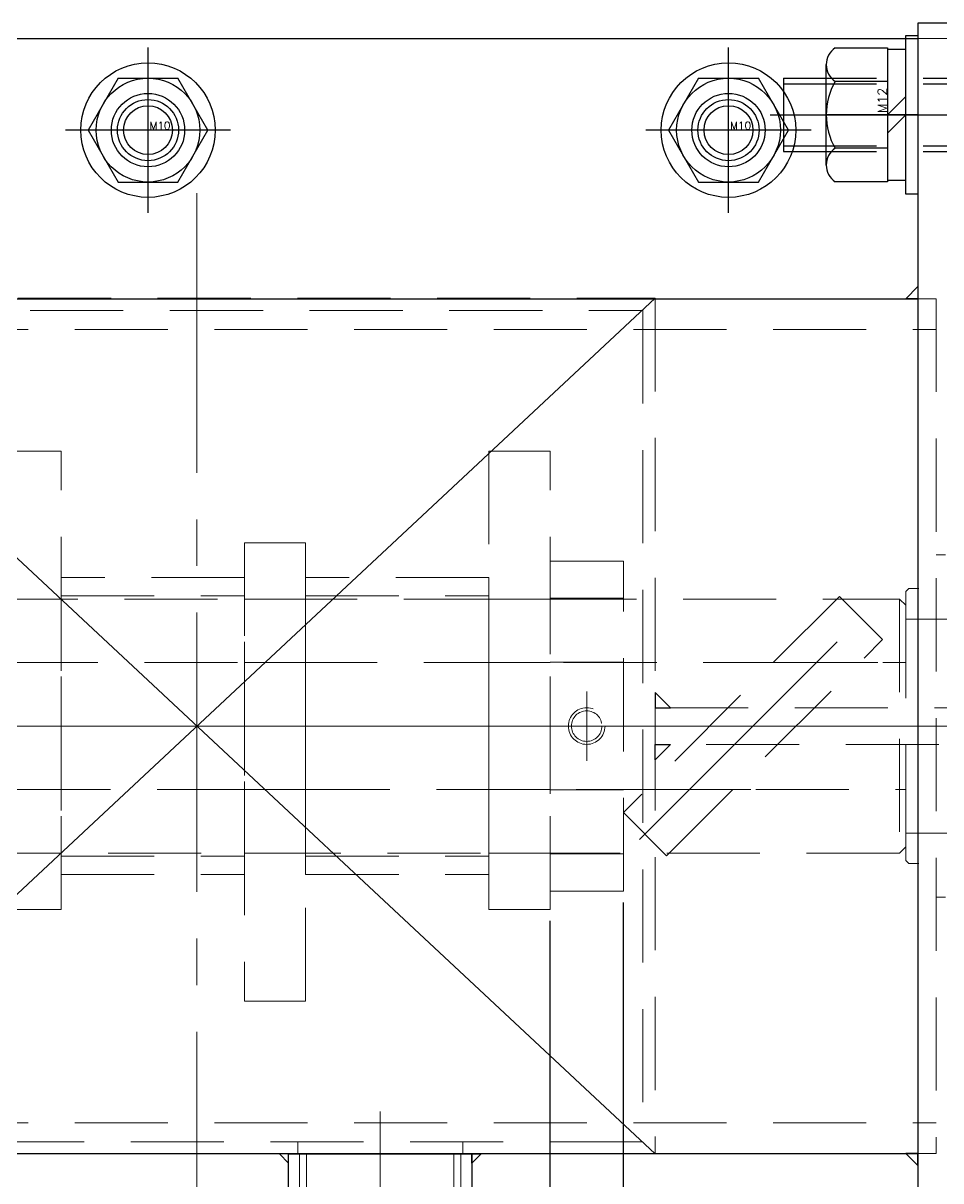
# Model space of a CAD drawing. Header units: millimetres. Extents: x 0 to 38884, y -3675 to 8056.
# Drawn here: x 13069.9 to 13220, y 2412.9 to 2602.3 of the extents above; entities that cross this region are included whole.
import ezdxf

# ---------------------------------------------------------------- set-up
doc = ezdxf.new("R2010")
doc.units = ezdxf.units.MM
doc.header["$LTSCALE"] = 2.4
doc.header["$PDMODE"] = 99
doc.header["$PDSIZE"] = 1
doc.linetypes.add('CENTER2', pattern=[28.575, 19.05, -3.175, 3.175, -3.175])
doc.linetypes.add('HIDDEN', pattern=[9.525, 6.35, -3.175])
for name, color, linetype, lineweight in [('04_HIDDEN', 2, 'HIDDEN', 13), ('05_CENTER', 4, 'CENTER2', 13), ('08_DIM', 3, 'Continuous', 13)]:
    doc.layers.add(name, color=color, linetype=linetype, lineweight=lineweight)
doc.layers.add('10_DRAFT', color=8, linetype='Continuous', lineweight=0, plot=False)
doc.styles.add('KSS_TXT', font='txt.shx', dxfattribs={"bigfont": 'extfont2.shx'})
doc.styles.add('KSS_TXT_L', font='txt.shx', dxfattribs={"height": 3, "bigfont": 'extfont2.shx'})
doc.dimstyles.new('KSS_DIM', dxfattribs={"dimscale": 2, "dimtxt": 3, "dimasz": 2.5, "dimexe": 1.25, "dimexo": 0.625, "dimtad": 1, "dimdsep": 46, "dimtxsty": 'KSS_TXT', "dimblk": 'OPEN30', "dimcen": 0, "dimazin": 2, "dimtfac": 0.75, "dimtmove": 0, "dimatfit": 3, "dimldrblk": 'OPEN30', "dimfxl": 1.25, "dimtolj": 1, "dimarcsym": 0})

# ---------------------------------------------------------------- blocks, each defined once
blk = doc.blocks.new('10b_1')
at = {"color": 0, "linetype": 'CENTER2'}
for p, q in [((0, -13.51), (0, 13.51)), ((13.51, 0), (-13.51, 0))]:
    blk.add_line(p, q, dxfattribs=at)
at = {"color": 0}
for p, q in [((-4.9, 8.49), (-9.8, 0)), ((-4.9, 8.49), (4.9, 8.49)), ((9.8, 0), (4.9, 8.49)), ((-9.8, 0), (-4.9, -8.49)), ((4.9, -8.49), (9.8, 0)), ((-4.9, -8.49), (4.9, -8.49))]:
    blk.add_line(p, q, dxfattribs=at)
for radius in [11, 8.49, 5, 4]:
    blk.add_circle((0, 0), radius, dxfattribs=at)
at = {"layer": '10_DRAFT', "style": 'KSS_TXT'}
blk.add_text('M10', height=1.25, dxfattribs=at).set_placement((0.26, 0.12))
blk = doc.blocks.new('_Open30')
at = {"color": 0, "linetype": 'ByBlock', "lineweight": -2}
for p, q in [((-1, 0.268), (0, 0)), ((0, 0), (-1, -0.268)), ((0, 0), (-1, 0))]:
    blk.add_line(p, q, dxfattribs=at)
blk = doc.blocks.new('*D321')
at = {"layer": '08_DIM', "color": 0, "lineweight": -2, "transparency": 16777216}
for p, q in [((13168.08, 2458.4), (13168.08, 2275.56)), ((13156.08, 2455.4), (13156.08, 2275.56)), ((13148.58, 2279.31), (13141.08, 2279.31)), ((13156.08, 2279.31), (13168.08, 2279.31)), ((13175.58, 2279.31), (13198.83, 2279.31))]:
    blk.add_line(p, q, dxfattribs=at)
at = {"layer": 'Defpoints', "color": 0, "transparency": 16777216}
for p in [(13168.08, 2460.27), (13156.08, 2457.27), (13168.08, 2279.31)]:
    blk.add_point(p, dxfattribs=at)
at = {"layer": '08_DIM', "color": 0, "lineweight": -2, "transparency": 16777216, "xscale": 7.5, "yscale": 7.5, "zscale": 7.5}
blk.add_blockref('_Open30', (13156.08, 2279.31), dxfattribs=at)
at = {"layer": '08_DIM', "color": 0, "lineweight": -2, "transparency": 16777216, "xscale": 7.5, "yscale": 7.5, "zscale": 7.5, "rotation": 180}
blk.add_blockref('_Open30', (13168.08, 2279.31), dxfattribs=at)
at = {"layer": '08_DIM', "color": 0, "transparency": 16777216, "insert": (13190.96, 2285.68), "char_height": 9, "attachment_point": 5, "style": 'KSS_TXT'}
blk.add_mtext('\\A1;12', dxfattribs=at)
blk = doc.blocks.new('*D323')
at = {"layer": '08_DIM', "color": 0, "lineweight": -2, "transparency": 16777216}
for p, q in [((13156.08, 2455.4), (13156.08, 2275.56)), ((11986.08, 2440.4), (11986.08, 2275.56)), ((11993.58, 2279.31), (13148.58, 2279.31))]:
    blk.add_line(p, q, dxfattribs=at)
at = {"layer": 'Defpoints', "color": 0, "transparency": 16777216}
for p in [(13156.08, 2457.27), (11986.08, 2442.27), (13156.08, 2279.31)]:
    blk.add_point(p, dxfattribs=at)
at = {"layer": '08_DIM', "color": 0, "lineweight": -2, "transparency": 16777216, "xscale": 7.5, "yscale": 7.5, "zscale": 7.5, "rotation": 180}
blk.add_blockref('_Open30', (11986.08, 2279.31), dxfattribs=at)
at = {"layer": '08_DIM', "color": 0, "lineweight": -2, "transparency": 16777216, "xscale": 7.5, "yscale": 7.5, "zscale": 7.5}
blk.add_blockref('_Open30', (13156.08, 2279.31), dxfattribs=at)
at = {"layer": '08_DIM', "color": 0, "transparency": 16777216, "insert": (12571.08, 2285.68), "char_height": 9, "attachment_point": 5, "style": 'KSS_TXT'}
blk.add_mtext('\\A1;(29x40)+10=1170', dxfattribs=at)
blk = doc.blocks.new('A$C16462A1F_1')
at = {"color": 0}
blk.add_lwpolyline([(-15, 0), (15, 0), (15, -19.5), (-15, -19.5)], close=True, dxfattribs=at)
at = {"color": 3}
for points in [[(-15, 0), (-16.5, 0), (-15, -1.5), (-15, -1.5)], [(15, 0), (16.5, 0), (15, -1.5), (15, -1.5)]]:
    blk.add_lwpolyline(points, close=True, dxfattribs=at)
at = {"layer": '04_HIDDEN'}
for p, q in [((-13.5, 2), (-13.5, 0)), ((13.5, 2), (13.5, 0)), ((-12.06, 0), (-12.06, -19.5)), ((13.22, 0), (13.22, -19.5)), ((-13.22, 0), (-13.22, -19.5)), ((12.06, 0), (12.06, -19.5))]:
    blk.add_line(p, q, dxfattribs=at)
at = {"layer": '05_CENTER'}
blk.add_line((0, -22.83), (0, 6.95), dxfattribs=at)
at = {"layer": '10_DRAFT'}
blk.add_line((0, 0), (0, -19.5), dxfattribs=at)
blk = doc.blocks.new('A$C757C1326_1')
at = {"color": 0}
for p, q in [((9, 69.9), (1285, 69.9)), ((9, -69.9), (1285, -69.9))]:
    blk.add_line(p, q, dxfattribs=at)
at = {"color": 3}
for p, q in [((1092, -70), (1242, 70)), ((1092, 70), (1242, -70))]:
    blk.add_line(p, q, dxfattribs=at)
at = {"color": 0}
blk.add_lwpolyline([(1300, 115), (1285, 115), (1285, -115), (1300, -115)], close=True, dxfattribs=at)
blk.add_lwpolyline([(1049, 69.9), (1049, 107.5), (1054, 112.5), (1285, 112.5)], dxfattribs=at)
at = {"color": 3}
for points in [[(1285, 69.9), (1283, 69.9), (1283, 69.9), (1285, 71.9)], [(1242, 3), (1244.5, 3), (1244.5, 3), (1242, 5.5)], [(1242, -3), (1244.5, -3), (1244.5, -3), (1242, -5.5)], [(1285, -69.9), (1283, -69.9), (1283, -69.9), (1285, -71.9)]]:
    blk.add_lwpolyline(points, close=True, dxfattribs=at)
at = {"color": 0}
for centre in [(1159, 97.5), (1254, 97.5)]:
    blk.add_circle(centre, 6, dxfattribs=at)
at = {"layer": '04_HIDDEN'}
for p, q in [((1318, 112.5), (1285, 112.5)), ((1285, 69.9), (1288, 69.9)), ((1288, 69.9), (1288, -69.9)), ((4, 64.9), (1288, 64.9)), ((1289.5, 28), (1288, 28)), ((1289.5, -28), (1288, -28)), ((4, -64.9), (1288, -64.9)), ((1285, -69.9), (1288, -69.9))]:
    blk.add_line(p, q, dxfattribs=at)
for points in [[(1092, 70), (1242, 70), (1242, -70), (1092, -70)], [(1094, 68), (1240, 68), (1240, -68), (1094, -68)], [(1242, 3), (1357, 3), (1357, -3), (1242, -3)]]:
    blk.add_lwpolyline(points, close=True, dxfattribs=at)
at = {"layer": '05_CENTER'}
for p, q in [((1159, 87.16), (1159, 107.84)), ((1254, 87.16), (1254, 107.84)), ((1307, 100), (1277.62, 100)), ((1169.34, 97.5), (1148.66, 97.5)), ((1264.34, 97.5), (1243.66, 97.5)), ((1167, 87.16), (1167, -87.16)), ((-13.6, 0), (1372.5, 0))]:
    blk.add_line(p, q, dxfattribs=at)
blk.add_blockref('A$C16462A1F_1', (1197, -70))
blk = doc.blocks.new('A$C501748FC_1')
at = {"color": 0}
for p, q in [((-301, 20.78), (-301, -20.78)), ((-300, 17.5), (-2, 17.5)), ((-300, -17.5), (-2, -17.5))]:
    blk.add_line(p, q, dxfattribs=at)
at = {"color": 3}
for p, q in [((-317.89, 10.39), (-1548, 10.39)), ((-303.75, 10.39), (-300, 10.39)), ((-338.68, -10.39), (-1548, -10.39)), ((-324.53, -10.39), (-300, -10.39))]:
    blk.add_line(p, q, dxfattribs=at)
at = {"color": 0}
for points in [[(-339.14, -21.21), (-303.79, 14.14), (-310.86, 21.21), (-346.21, -14.14)], [(-1548, 20.78), (-301, 20.78), (-300, 19.78), (-300, -19.78), (-301, -20.78), (-1548, -20.78), (-1550, -18.78), (-1550, 18.78)]]:
    blk.add_lwpolyline(points, close=True, dxfattribs=at)
at = {"layer": '04_HIDDEN', "color": 3}
for p, q in [((-318.68, 10.39), (-304.54, 10.39)), ((-339.46, -10.39), (-325.32, -10.39))]:
    blk.add_line(p, q, dxfattribs=at)
at = {"layer": '05_CENTER'}
for p, q in [((-343.56, -18.56), (-306.44, 18.56)), ((-1560, 0), (4.87, 0))]:
    blk.add_line(p, q, dxfattribs=at)
blk = doc.blocks.new('M6tz_1')
at = {"color": 0}
for radius in [3, 2.5]:
    blk.add_circle((0, 0), radius, dxfattribs=at)
at = {"layer": '05_CENTER'}
for p, q in [((0, -5.68), (0, 5.68)), ((5.68, 0), (-5.68, 0))]:
    blk.add_line(p, q, dxfattribs=at)
blk = doc.blocks.new('A$C1E3E77FD_1')
at = {"color": 0}
blk.add_lwpolyline([(-27, 0), (-27, -12), (27, -12), (27, 0)], close=True, dxfattribs=at)
at = {"layer": '04_HIDDEN'}
for p, q in [((-20.9, 0), (-20.9, -12)), ((-10.45, 0), (-10.45, -12)), ((10.45, 0), (10.45, -12)), ((20.9, 0), (20.9, -12))]:
    blk.add_line(p, q, dxfattribs=at)
at = {"layer": '10_DRAFT'}
blk.add_line((0, 0), (0, -12), dxfattribs=at)
blk.add_blockref('M6tz_1', (0, -6))
blk = doc.blocks.new('A$C34C55DE4_1')
at = {"color": 0}
blk.add_lwpolyline([(-30, -24.3), (0, -24.3), (0, 24.3), (-30, 24.3)], close=True, dxfattribs=at)
at = {"layer": '04_HIDDEN'}
for p, q in [((-30, 21.3), (0, 21.3)), ((-30, -21.3), (0, -21.3))]:
    blk.add_line(p, q, dxfattribs=at)
at = {"layer": '10_DRAFT'}
blk.add_line((-30, 0), (0, 0), dxfattribs=at)
blk = doc.blocks.new('SNCS-HN-V35.0-D45-L25.5a_1')
at = {"color": 0}
for points in [[(-25.5, 17.5), (0, 17.5), (0, 22), (-0.5, 22.5), (-25, 22.5), (-25.5, 22)], [(-25.5, -17.5), (0, -17.5), (0, -22), (-0.5, -22.5), (-25, -22.5), (-25.5, -22)]]:
    blk.add_lwpolyline(points, close=True, dxfattribs=at)
at = {"layer": '10_DRAFT'}
blk.add_line((-25.5, 0), (0, 0), dxfattribs=at)
blk = doc.blocks.new('A$C5507311E_1')
at = {"color": 0}
blk.add_line((0, -10), (0, 0), dxfattribs=at)
blk.add_lwpolyline([(-45, 0), (-45, -10), (30, -10), (30, 0)], close=True, dxfattribs=at)
at = {"layer": '04_HIDDEN'}
for p, q in [((-20.78, -10), (-20.78, 0)), ((20.78, -10), (20.78, 0))]:
    blk.add_line(p, q, dxfattribs=at)
at = {"layer": '04_HIDDEN', "color": 3}
for p, q in [((-10.39, -10), (-10.39, 0)), ((10.39, -10), (10.39, 0))]:
    blk.add_line(p, q, dxfattribs=at)
blk = doc.blocks.new('A$C00420161_1')
at = {"color": 0}
blk.add_lwpolyline([(-45, 10), (-45, 0), (30, 0), (30, 10)], close=True, dxfattribs=at)
at = {"layer": '04_HIDDEN'}
for p, q in [((-20.78, 0), (-20.78, 10)), ((20.78, 0), (20.78, 10))]:
    blk.add_line(p, q, dxfattribs=at)
at = {"layer": '04_HIDDEN', "color": 3}
for p, q in [((-10.39, 0), (-10.39, 10)), ((10.39, 0), (10.39, 10))]:
    blk.add_line(p, q, dxfattribs=at)
at = {"layer": '10_DRAFT'}
blk.add_line((0, 0), (0, 10), dxfattribs=at)
blk = doc.blocks.new('A$C724029F7_1')
for name, p, rotation in [('A$C5507311E_1', (-438.21, 0), 270), ('A$C5507311E_1', (-358.21, 0), 270), ('A$C00420161_1', (-398.21, 0), 90), ('A$C1E3E77FD_1', (-346.21, 0), 270)]:
    blk.add_blockref(name, p, dxfattribs=dict(rotation=rotation))
for name, p in [('A$C34C55DE4_1', (-408.21, 0)), ('A$C34C55DE4_1', (-368.21, 0)), ('A$C501748FC_1', (0, 0))]:
    blk.add_blockref(name, p)
at = {"color": 4}
blk.add_blockref('SNCS-HN-V35.0-D45-L25.5a_1', (-274.5, 0), dxfattribs=at)
blk = doc.blocks.new('M12Nza_1_1_1')
at = {"color": 0}
for p, q in [((-10.95, 5), (-10.95, 13.53)), ((-8.21, 15), (8.21, 15)), ((-5.47, 5), (-5.47, 13.53)), ((5.48, 5), (5.48, 13.53)), ((10.95, 13.53), (10.95, 5)), ((10.95, 5), (-10.95, 5)), ((-10.75, 2), (-10.75, 5)), ((0, 2), (-3, 5)), ((0, 5), (3, 2)), ((10.75, 5), (10.75, 2))]:
    blk.add_line(p, q, dxfattribs=at)
at = {"color": 0, "linetype": 'CENTER2'}
blk.add_line((0, 0), (0, 15), dxfattribs=at)
at = {"color": 0}
blk.add_lwpolyline([(-13, 2), (13, 2), (13, 0), (-13, 0)], close=True, dxfattribs=at)
for centre, radius, start, end in [((-8.21, 11.71), 3.29, 33.626, 146.374), ((0, 4.05), 10.95, 60, 120), ((8.21, 11.71), 3.29, 33.626, 146.374)]:
    blk.add_arc(centre, radius, start, end, dxfattribs=at)
at = {"layer": '10_DRAFT', "style": 'KSS_TXT'}
blk.add_text('M12', height=1.5, dxfattribs=at).set_placement((0.31, 5.09))
blk = doc.blocks.new('A$C1EEF0FFA_1')
at = {"color": 0, "linetype": 'CENTER2'}
blk.add_line((0, -57.16), (0, 15.24), dxfattribs=at)
at = {"color": 0}
for p, q in [((-10.97, 13), (10.97, 13)), ((-10.97, 5), (-10.97, 13)), ((-5.48, 5), (-5.48, 13)), ((5.48, 5), (5.48, 13)), ((10.97, 5), (10.97, 13)), ((-10.97, 5), (10.97, 5)), ((-10.75, 5), (-10.75, 2)), ((0, 2), (-3, 5)), ((0, 5), (3, 2)), ((10.75, 2), (10.75, 5)), ((-13, 2), (13, 2)), ((-13, 2), (-13, 0)), ((13, 0), (13, 2)), ((-13, 0), (13, 0))]:
    blk.add_line(p, q, dxfattribs=at)
at = {"color": 0, "linetype": 'HIDDEN'}
for p, q in [((-6, -55), (-6, 0)), ((6, -55), (6, 0)), ((-6, -19), (6, -19)), ((-5.05, -55), (-5.05, -19)), ((5.05, -55), (5.05, -19)), ((-6, -55), (6, -55))]:
    blk.add_line(p, q, dxfattribs=at)
at = {"layer": '10_DRAFT', "style": 'KSS_TXT_L'}
blk.add_text('BT-M12x60L,SW,PW', height=0.3, dxfattribs=at).set_placement((6.42, 12.66))
blk = doc.blocks.new('A$C52611A06_1')
for name, p, rotation in [('A$C1EEF0FFA_1', (18, 100), 270), ('M12Nza_1_1_1', (-15, 100), 90)]:
    blk.add_blockref(name, p, dxfattribs=dict(rotation=rotation))
at = {"layer": '04_HIDDEN'}
blk.add_blockref('A$C724029F7_1', (283, 0), dxfattribs=at)

msp = doc.modelspace()

# ---------------------------------------------------------------- block references
for name, p in [('A$C757C1326_1', (11931.2958, 2487.2711)), ('A$C52611A06_1', (13231.2958, 2487.2711)), ('10b_1', (13090.2958, 2584.7711)), ('10b_1', (13185.2958, 2584.7711))]:
    msp.add_blockref(name, p)

# ---------------------------------------------------------------- dimensions: what is measured, and where the dimension line sits
at = {"layer": '08_DIM'}
dim = msp.add_linear_dim(base=(13168.0827, 2279.3098), p1=(13156.0827, 2457.2711), p2=(13168.0827, 2460.2711), angle=180, dimstyle='KSS_DIM', override={"dimscale": 3}, dxfattribs=at)
dim.commit()
dim.dimension.update_dxf_attribs({"geometry": '*D321', "text_midpoint": (13190.9577, 2285.6848)})
dim = msp.add_linear_dim(base=(13156.0827, 2279.3098), p1=(11986.0827, 2442.2711), p2=(13156.0827, 2457.2711), text='(29x40)+10=<>', dimstyle='KSS_DIM', override={"dimscale": 3}, dxfattribs=at)
dim.commit()
dim.dimension.update_dxf_attribs({"geometry": '*D323', "text_midpoint": (12571.0827, 2285.6848)})

doc.saveas('drawing.dxf')
